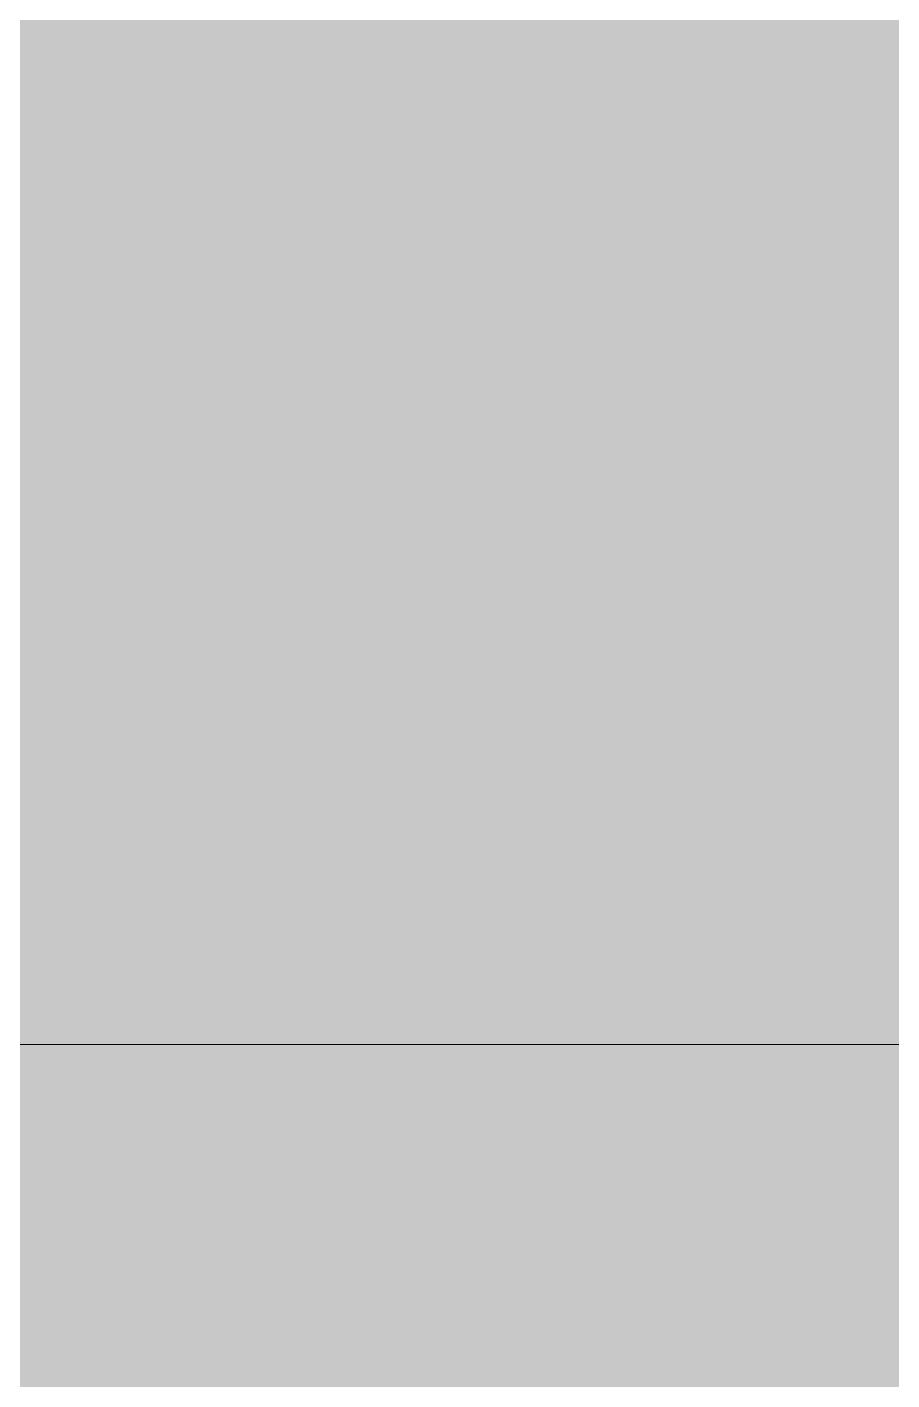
# Model space of a CAD drawing. Header units: inches. Extents: x 1750 to 8392, y -297 to 660.
# Drawn here: x 2218.8425 to 2218.9409, y 136.2118 to 136.3658 of the extents above; entities that cross this region are included whole.
import ezdxf

# ---------------------------------------------------------------- set-up
doc = ezdxf.new("R2010")
doc.units = ezdxf.units.IN
doc.header["$MEASUREMENT"] = 0
for name, color, linetype, lineweight in [('A-FLOR-3', 192, 'Continuous', 5), ('A-FLOR-4', 192, 'Continuous', 9), ('A-FLOR-HRAL', 11, 'Continuous', 9)]:
    doc.layers.add(name, color=color, linetype=linetype, lineweight=lineweight)

# ---------------------------------------------------------------- blocks, each defined once
blk = doc.blocks.new('Railing - Baluster_01-V33-BUILDING ELEVATION - EAST')
at = {"layer": 'A-FLOR-HRAL'}
blk.add_hatch(color=256, dxfattribs=at).paths.add_polyline_path([(2217.97548, 136.25), (2219.03929, 136.25), (2219.03929, 138.20192), (2218.44874, 138.20192), (2217.97548, 138.67518), (2218.49171, 139.14844), (2219.03929, 139.14844), (2219.03929, 141.35426), (2218.44874, 141.35426), (2217.97548, 141.82752), (2218.49171, 142.30078), (2219.03929, 142.30078), (2219.03929, 144.5027), (2218.44874, 144.5027), (2217.97548, 144.97596), (2218.44874, 145.44922), (2219.03929, 145.44922), (2219.03929, 147.65114), (2218.44874, 147.65114), (2217.97548, 148.1244), (2218.44874, 148.59766), (2219.03929, 148.59766), (2219.03929, 150.79957), (2218.44874, 150.79957), (2217.97548, 151.27283), (2218.44874, 151.74609), (2219.03929, 151.74609), (2219.03929, 153.95192), (2218.44874, 153.95192), (2217.97548, 154.42518), (2218.44874, 154.89844), (2219.03929, 154.89844), (2219.02452, 157.10035), (2218.44874, 157.10035), (2217.97548, 157.57361), (2218.44874, 158.04687), (2219.03929, 158.04687), (2219.02452, 160.24879), (2218.44874, 160.24879), (2217.97548, 160.72205), (2218.44874, 161.19531), (2219.03929, 161.19531), (2219.02452, 163.40114), (2218.44874, 163.40114), (2217.97548, 163.8744), (2218.44874, 164.34766), (2219.03929, 164.34766), (2219.02452, 166.54957), (2218.44874, 166.54957), (2217.97548, 167.02283), (2218.44874, 167.49609), (2219.03929, 167.49609), (2219.02452, 169.54957), (2218.44874, 169.54957), (2217.97548, 170.02283), (2218.44874, 170.49609), (2219.03929, 170.49609), (2219.02452, 177.15484), (2217.85819, 177.15484), (2217.85819, 136.25)], flags=0)
blk = doc.blocks.new('Railing - Railing-2567109-BUILDING ELEVATION - EAST')
blk.add_blockref('Railing - Baluster_01-V33-BUILDING ELEVATION - EAST', (0, 0))

msp = doc.modelspace()

# ---------------------------------------------------------------- hatches: boundary and pattern name
at = {"layer": 'A-FLOR-3'}
msp.add_hatch(color=256, dxfattribs=at).paths.add_polyline_path([(2286.31514, 135.25), (2329.77374, 135.25), (2329.77374, 136.25), (2216.44874, 136.25), (2216.44874, 135.25), (2278.80414, 135.25)], flags=0)

# ---------------------------------------------------------------- linework, layer by layer
at = {"layer": 'A-FLOR-4'}
msp.add_line((2216.44874, 136.25), (2329.77374, 136.25), dxfattribs=at)

# ---------------------------------------------------------------- block references
at = {"layer": 'A-FLOR-HRAL'}
msp.add_blockref('Railing - Railing-2567109-BUILDING ELEVATION - EAST', (0, 0), dxfattribs=at)

doc.saveas('drawing.dxf')
